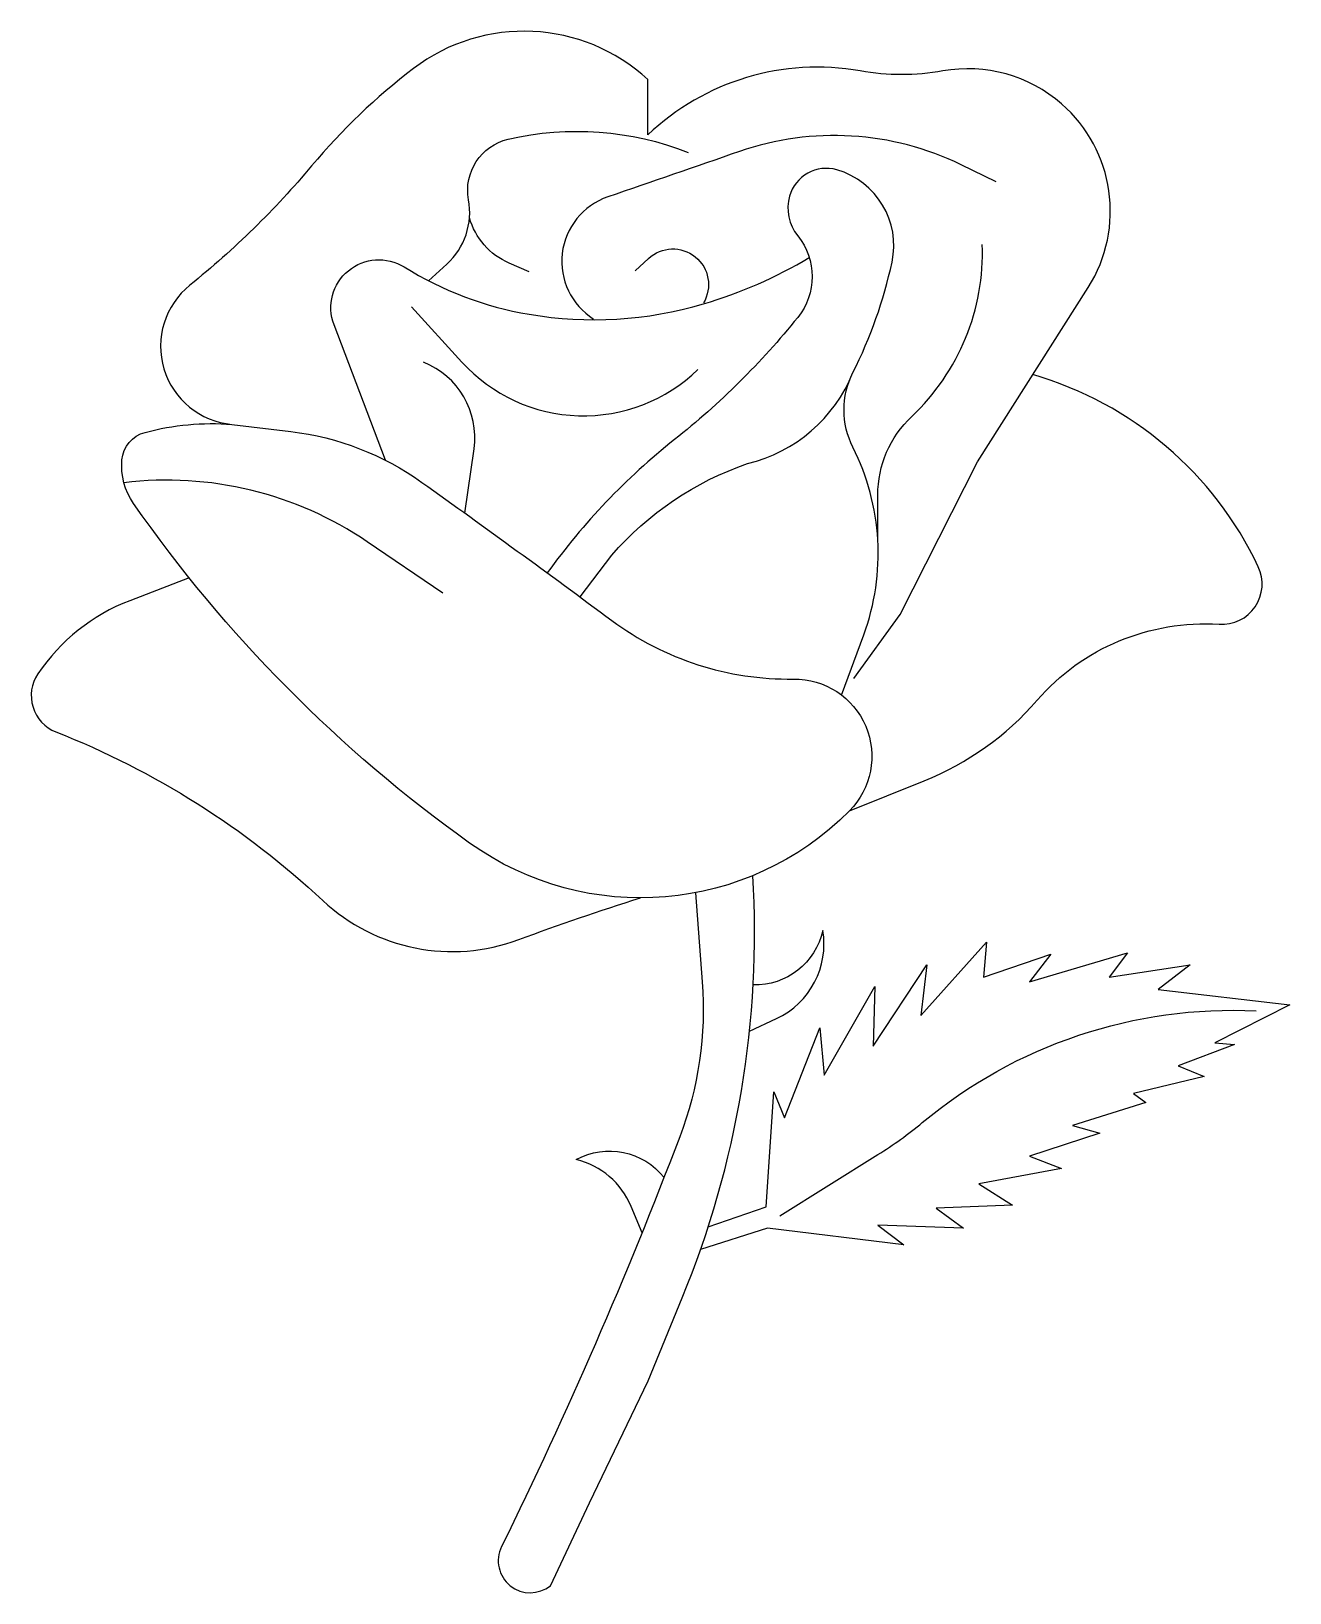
# Model space of a CAD drawing. Header units: metres. Extents: x -2.29 to 2.26, y -2.81 to 2.84.
import ezdxf

# ---------------------------------------------------------------- set-up
doc = ezdxf.new("R2010")
doc.units = ezdxf.units.M

msp = doc.modelspace()

# ---------------------------------------------------------------- linework, layer by layer
for points in [[(-0.0566, 2.4677), (-0.0566, 2.6676, 0.363906), (-0.9048, 2.7076, 0.05592), (-1.2729, 2.3558, -0.049379), (-1.7131, 1.9242, 0.67462), (-1.561, 1.4205, -0.105013)], [(0.6876, 0.5013), (0.8556, 0.7331), (1.1357, 1.2847), (1.5358, 1.9162, 0.369837), (1.4398, 2.5797, 0.227654), (1.0101, 2.699, -0.088614), (0.7116, 2.699, 0.238992), (-0.0566, 2.4677, 0.882574)], [(-0.8505, 1.9402), (-0.7842, 2.0003, 0.259568), (-0.7054, 2.2331, -0.400939), (-0.5615, 2.4522, -0.151444), (0.0895, 2.4043, -0.20842)], [(1.203, 2.2981), (1.0762, 2.3598, 0.198963), (0.2745, 2.4077, -0.000392), (-0.2018, 2.2434, 0.629353), (-0.2532, 1.8017, 0.256114)], [(0.6441, 0.4413), (0.7241, 0.6596, 0.207473), (0.6847, 1.3376, -0.237896), (0.6847, 1.6077, 0.063507), (0.8262, 2.0073, 0.395278), (0.6262, 2.3414, 0.415025), (0.4557, 2.2464, 0.243497), (0.4852, 2.1023, -0.353549), (0.4852, 1.8075, -0.055029), (0.0393, 1.3653, 0.069051), (-0.4205, 0.8832, 9.944557)], [(-0.4861, 1.9729), (-0.5581, 2.0037, -0.227289), (-0.702, 2.168, -1.659403)], [(-0.1024, 1.9763), (-0.0544, 2.0208, -0.867149), (0.1443, 1.8599, 40.243525)], [(0.7748, 1.0027), (0.7748, 1.1645, -0.206568), (0.8976, 1.4492, 0.216212), (1.1526, 2.0713, -9.357974)], [(-1.0058, 1.2907), (-1.1919, 1.7811, -0.717331), (-0.9384, 1.99, 0.0971), (-0.4861, 1.8188, 0.114468), (0.1443, 1.8565, 0.062197), (0.527, 2.0236, -1.736139)], [(-0.912, 1.8453), (-0.7291, 1.6452, 0.422737), (0.1243, 1.6191, -2.360374)], [(-0.7186, 1.0995), (-0.6856, 1.3319, 0.347779), (-0.8684, 1.6452, 27.765598)], [(-0.3022, 0.7964), (-0.1877, 0.9469, -0.132071), (0.3037, 1.2787, 0.243551), (0.6847, 1.6077, -15.129559)], [(0.672, 0.0223), (0.9426, 0.1313, 0.119054), (1.351, 0.4226, -0.234897), (2.0094, 0.6974, 0.57206), (2.151, 0.9055, 0.214885), (1.3358, 1.6004, 6.375726)], [(-1.561, 1.4205), (-1.3482, 1.3948, -0.125465), (-0.8739, 1.2108, -0.004506), (-0.187, 0.7112, 0.164234), (0.4697, 0.4993, -0.67171), (0.672, 0.0223, -0.367724), (-0.7018, -0.0938, -0.085322), (-1.9168, 1.1342, -0.1765), (-1.9589, 1.2923, -0.315377), (-1.8753, 1.3917, -0.084315), (-1.561, 1.4205, -0.238871)], [(-0.7981, 0.8104), (-1.0717, 0.996, 0.181008), (-1.9518, 1.2096, 2.416039)], [(-1.7154, 0.8653), (-1.931, 0.7826, 0.154369), (-2.2631, 0.518, 0.47891), (-2.1979, 0.3084, -0.094034), (-1.2325, -0.3017, 0.284226), (-0.5241, -0.4432, -0.013296), (-0.0831, -0.2921, -0.15291)], [(-0.0563, -2.0389), (0.0673, -1.739, 0.112988), (0.3229, -0.2116, -2.687925)], [(0.1152, -0.2735), (0.1397, -0.5963, -0.110452), (0.0585, -1.1566, -0.023055), (-0.586, -2.6389, 0.802593), (-0.4095, -2.7801), (-0.2682, -2.4801), (-0.0563, -2.0389)], [(0.3105, -0.7744), (0.4086, -0.7285, 0.337363), (0.5759, -0.4096, -0.361376), (0.3238, -0.607, 2.859712)], [(0.4207, -1.4424), (0.7752, -1.221, 0.034076), (0.9358, -1.1048, -0.187982), (2.143, -0.7008, -5.717216)], [(-0.078, -1.5037), (-0.1175, -1.4083, 0.240199), (-0.3156, -1.2389, -0.367308), (0.0016, -1.304, 0.547542)]]:
    msp.add_lwpolyline(points, format="xyb")
msp.add_lwpolyline([(0.1616, -1.4816), (0.3709, -1.4092), (0.3986, -0.9941), (0.4374, -1.0882), (0.5647, -0.7617), (0.5813, -0.9332), (0.7641, -0.6123), (0.7586, -0.8281), (0.9524, -0.5348), (0.9302, -0.7174), (1.1683, -0.4518), (1.1573, -0.579), (1.4009, -0.496), (1.3234, -0.5956), (1.6778, -0.4905), (1.6114, -0.579), (1.9049, -0.5348), (1.7886, -0.6233), (2.2648, -0.6787), (1.9935, -0.817), (2.0655, -0.8225), (1.8606, -0.9), (1.9547, -0.9388), (1.7, -0.9996), (1.7443, -1.0328), (1.4785, -1.1159), (1.5781, -1.1435), (1.3234, -1.2265), (1.4397, -1.2708), (1.1407, -1.3261), (1.2625, -1.4036), (0.9856, -1.4147), (1.0853, -1.4866), (0.7752, -1.4756), (0.8693, -1.5475), (0.3764, -1.4866), (0.1339, -1.5639)])

doc.saveas('drawing.dxf')
